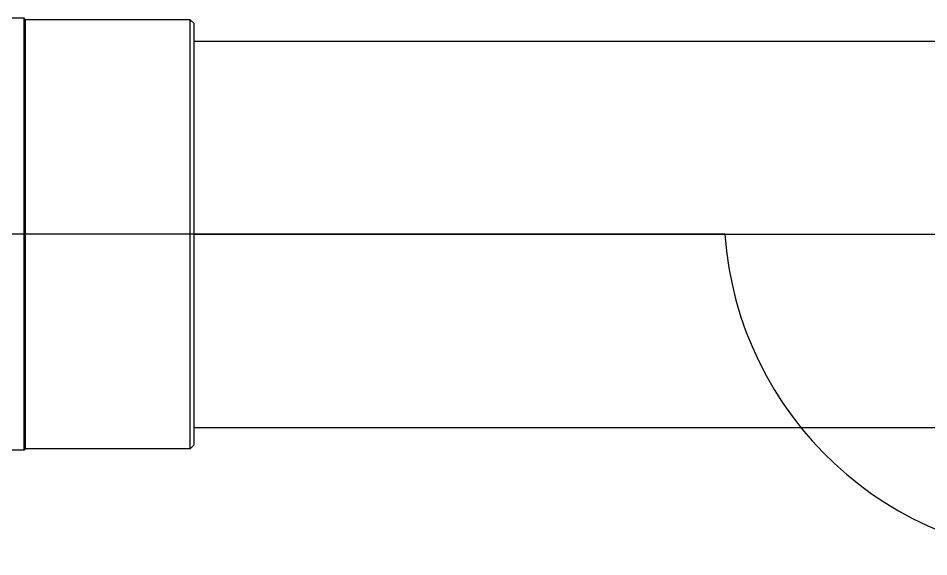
# Model space of a CAD drawing. Header units: millimetres. Extents: x -1292 to 2253, y 326 to 453.
# Drawn here: x 2092.2995 to 2092.4173, y 359.9044 to 359.9741 of the extents above; entities that cross this region are included whole.
import ezdxf

# ---------------------------------------------------------------- set-up
doc = ezdxf.new("R2010")
doc.units = ezdxf.units.MM
doc.header["$LTSCALE"] = 0.5
doc.linetypes.add('HIDDENX2', pattern=[0.75, 0.5, -0.25])
for name, color, linetype in [('Eixo', 4, 'HIDDENX2'), ('Esgoto', 5, 'ByLayer'), ('VISTA1', 1, 'Continuous')]:
    doc.layers.add(name, color=color, linetype=linetype)

msp = doc.modelspace()

# ---------------------------------------------------------------- linework, layer by layer
at = {"layer": 'Eixo'}
for q in [(2092.29099, 359.94617), (2092.64271, 359.94617)]:
    msp.add_line((2092.32224, 359.94617), q, dxfattribs=at)
at = {"layer": 'Esgoto', "color": 2}
for p, q in [((2092.30024, 359.97412), (2092.27759, 359.97412)), ((2092.30044, 359.97392), (2092.30024, 359.97412)), ((2092.30024, 359.91822), (2092.30024, 359.97412)), ((2092.32175, 359.97392), (2092.30044, 359.97392)), ((2092.30044, 359.91842), (2092.30044, 359.97392)), ((2092.32224, 359.97342), (2092.32175, 359.97392)), ((2092.32175, 359.91842), (2092.32175, 359.97392)), ((2092.32224, 359.91892), (2092.32224, 359.97342)), ((2092.32224, 359.91892), (2092.32175, 359.91842)), ((2092.30024, 359.91822), (2092.27759, 359.91822)), ((2092.30044, 359.91842), (2092.30024, 359.91822)), ((2092.32175, 359.91842), (2092.30044, 359.91842))]:
    msp.add_line(p, q, dxfattribs=at)
at = {"layer": 'Esgoto', "color": 3}
for points in [[(2092.32224, 359.97117, 0), (2092.64271, 359.97117, 0)], [(2092.32224, 359.92117, 0), (2092.64271, 359.92117, 0)]]:
    msp.add_polyline3d(points, dxfattribs=at)
at = {"layer": 'VISTA1'}
msp.add_line((2092.39094, 359.94617), (2092.29559, 359.94617), dxfattribs=at)
msp.add_arc((2092.43573, 359.94934), 0.0449, 184.0485, 355.9515, dxfattribs=at)

doc.saveas('drawing.dxf')
